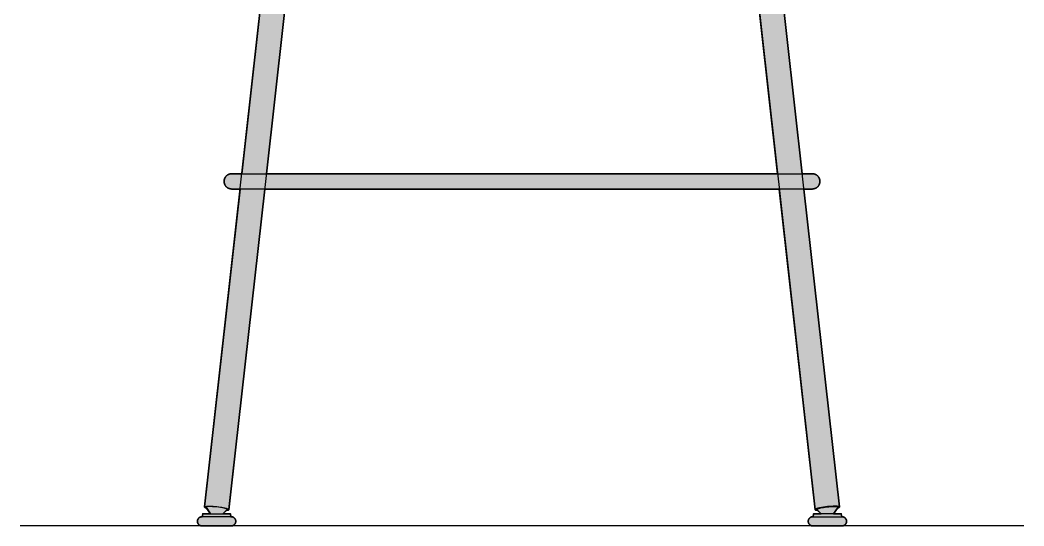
# Model space of a CAD drawing. Header units: millimetres. Extents: x 0 to 1459, y -741 to 660.
# Drawn here: x 0 to 655, y 0 to 330 of the extents above; entities that cross this region are included whole.
import ezdxf

# ---------------------------------------------------------------- set-up
doc = ezdxf.new("R2010")
doc.units = ezdxf.units.MM
doc.layers.add('Blocks', color=7, linetype='Continuous')
doc.layers.add('Blocks$Fill', color=7, linetype='Continuous', true_color=0xffffff)
for name, color, linetype, lineweight, true_color in [('Blocks$Inner', 7, 'Continuous', 25, 0x007f00), ('Blocks$Outline', 7, 'Continuous', 35, 0xff3f3f), ('Groud', 7, 'Continuous', 25, 0x243775)]:
    doc.layers.add(name, color=color, linetype=linetype, lineweight=lineweight, true_color=true_color)

# ---------------------------------------------------------------- blocks, each defined once
blk = doc.blocks.new('Fiber Bar Stool 4-Leg Front')
at = {"layer": 'Blocks$Fill'}
h = blk.add_hatch(color=256, dxfattribs=at)
h.paths.add_polyline_path([(108.72, 645.56), (108.68, 645.55), (108.61, 645.56), (108.46, 645.58), (108.28, 645.62), (108.08, 645.67), (107.86, 645.72), (107.63, 645.78), (107.38, 645.86), (107.12, 645.94), (106.86, 646.03), (106.6, 646.12), (106.33, 646.23), (106.07, 646.35), (105.94, 646.41), (105.81, 646.47), (105.68, 646.53), (105.56, 646.6), (105.44, 646.67), (105.32, 646.74), (105.21, 646.81), (105.1, 646.88), (105, 646.96), (104.9, 647.03), (104.8, 647.11), (104.76, 647.15), (104.71, 647.19), (104.67, 647.24), (104.62, 647.28), (104.58, 647.32), (104.54, 647.36), (104.5, 647.4), (104.46, 647.45), (104.43, 647.49), (104.39, 647.53), (104.36, 647.58), (104.32, 647.62), (104.29, 647.67), (104.26, 647.71), (104.23, 647.76), (104.2, 647.81), (104.17, 647.85), (104.14, 647.9), (104.12, 647.95), (104.09, 647.99), (104.07, 648.04), (104.05, 648.09), (104.03, 648.14), (104.01, 648.19), (103.99, 648.23), (103.97, 648.28), (103.95, 648.33), (103.94, 648.38), (103.92, 648.43), (103.91, 648.48), (103.9, 648.53), (103.88, 648.58), (103.87, 648.63), (103.87, 648.68), (103.86, 648.74), (103.85, 648.79), (103.85, 648.84), (103.84, 648.89), (103.84, 648.94), (103.83, 649), (103.83, 649.05), (103.83, 649.1), (103.83, 649.15), (103.84, 649.21), (103.84, 649.26), (103.84, 649.31), (103.85, 649.37), (103.86, 649.42), (103.86, 649.47), (103.87, 649.53), (103.88, 649.58), (103.89, 649.64), (103.91, 649.69), (103.92, 649.75), (103.93, 649.8), (103.95, 649.85), (103.97, 649.91), (103.98, 649.96), (104.02, 650.07), (104.07, 650.18), (104.11, 650.29), (104.17, 650.41), (104.22, 650.52), (104.28, 650.63), (104.35, 650.74), (104.42, 650.86), (104.49, 650.97), (104.56, 651.09), (104.65, 651.21), (104.73, 651.32), (104.91, 651.57), (105.11, 651.81), (105.32, 652.06), (105.54, 652.32), (106.03, 652.86), (107.78, 654.71), (108.47, 655.39), (108.83, 655.74), (109.21, 656.08), (109.6, 656.43), (110.01, 656.77), (110.44, 657.11), (110.89, 657.44), (111.12, 657.6), (111.36, 657.76), (111.6, 657.91), (111.85, 658.06), (112.1, 658.21), (112.36, 658.36), (112.62, 658.5), (112.89, 658.63), (113.16, 658.76), (113.44, 658.89), (113.73, 659.01), (114.02, 659.13), (114.32, 659.24), (114.62, 659.35), (114.93, 659.45), (115.25, 659.54), (115.57, 659.63), (115.9, 659.72), (116.24, 659.79), (116.59, 659.87), (117.29, 660), (118.03, 660.12), (118.79, 660.22), (119.59, 660.3), (120.41, 660.37), (121.26, 660.42), (123.06, 660.48), (124.99, 660.48), (127.05, 660.44), (131.9, 660.21), (230.04, 651.98), (274.12, 649.75), (327.89, 648.46), (381.67, 649.75), (425.75, 651.98), (523.88, 660.21), (528.74, 660.44), (530.8, 660.48), (532.73, 660.48), (534.53, 660.42), (535.38, 660.37), (536.2, 660.3), (536.99, 660.22), (537.76, 660.12), (538.49, 660), (539.2, 659.87), (539.54, 659.79), (539.88, 659.72), (540.21, 659.63), (540.54, 659.54), (540.85, 659.45), (541.16, 659.35), (541.47, 659.24), (541.77, 659.13), (542.06, 659.01), (542.35, 658.89), (542.63, 658.76), (542.9, 658.63), (543.17, 658.5), (543.43, 658.36), (543.69, 658.21), (543.94, 658.06), (544.19, 657.91), (544.43, 657.76), (544.66, 657.6), (544.9, 657.44), (545.34, 657.11), (545.77, 656.77), (546.18, 656.43), (546.58, 656.08), (546.96, 655.74), (547.32, 655.39), (548, 654.71), (549.76, 652.86), (550.25, 652.32), (550.47, 652.06), (550.68, 651.81), (550.88, 651.57), (551.06, 651.32), (551.14, 651.21), (551.22, 651.09), (551.3, 650.97), (551.37, 650.86), (551.44, 650.74), (551.5, 650.63), (551.56, 650.52), (551.62, 650.41), (551.67, 650.29), (551.72, 650.18), (551.76, 650.07), (551.8, 649.96), (551.82, 649.91), (551.84, 649.85), (551.85, 649.8), (551.87, 649.75), (551.88, 649.69), (551.89, 649.64), (551.9, 649.58), (551.91, 649.53), (551.92, 649.47), (551.93, 649.42), (551.94, 649.37), (551.94, 649.31), (551.95, 649.26), (551.95, 649.21), (551.95, 649.15), (551.95, 649.1), (551.95, 649.05), (551.95, 649), (551.95, 648.94), (551.95, 648.89), (551.94, 648.84), (551.94, 648.79), (551.93, 648.74), (551.92, 648.68), (551.91, 648.63), (551.9, 648.58), (551.89, 648.53), (551.88, 648.48), (551.86, 648.43), (551.85, 648.38), (551.83, 648.33), (551.82, 648.28), (551.8, 648.23), (551.78, 648.19), (551.76, 648.14), (551.74, 648.09), (551.72, 648.04), (551.69, 647.99), (551.67, 647.95), (551.64, 647.9), (551.61, 647.85), (551.59, 647.81), (551.56, 647.76), (551.53, 647.71), (551.5, 647.67), (551.46, 647.62), (551.43, 647.58), (551.39, 647.53), (551.36, 647.49), (551.32, 647.45), (551.28, 647.4), (551.24, 647.36), (551.2, 647.32), (551.16, 647.28), (551.12, 647.24), (551.08, 647.19), (551.03, 647.15), (550.98, 647.11), (550.89, 647.03), (550.79, 646.96), (550.68, 646.88), (550.58, 646.81), (550.46, 646.74), (550.35, 646.67), (550.23, 646.6), (550.1, 646.53), (549.98, 646.47), (549.85, 646.41), (549.72, 646.35), (549.46, 646.23), (549.19, 646.12), (548.92, 646.03), (548.66, 645.94), (548.41, 645.86), (548.16, 645.78), (547.93, 645.72), (547.71, 645.67), (547.51, 645.62), (547.33, 645.58), (547.18, 645.56), (547.11, 645.55), (547.07, 645.56), (522.05, 640.97), (494.25, 636.95), (465.25, 633.57), (510.34, 229.94), (517.03, 229.94), (517.2, 229.93), (517.38, 229.92), (517.55, 229.9), (517.72, 229.87), (517.89, 229.84), (518.05, 229.8), (518.22, 229.75), (518.39, 229.7), (518.55, 229.65), (518.71, 229.59), (518.87, 229.52), (519.03, 229.45), (519.18, 229.37), (519.33, 229.29), (519.48, 229.2), (519.63, 229.11), (519.77, 229.01), (519.91, 228.91), (520.04, 228.8), (520.17, 228.69), (520.3, 228.57), (520.42, 228.45), (520.54, 228.32), (520.66, 228.19), (520.77, 228.06), (520.87, 227.92), (520.97, 227.78), (521.07, 227.64), (521.16, 227.49), (521.24, 227.34), (521.33, 227.19), (521.4, 227.04), (521.47, 226.88), (521.53, 226.72), (521.59, 226.55), (521.64, 226.39), (521.69, 226.22), (521.73, 226.06), (521.77, 225.89), (521.8, 225.72), (521.82, 225.55), (521.84, 225.37), (521.85, 225.2), (521.86, 225.03), (521.86, 224.86), (521.85, 224.68), (521.84, 224.51), (521.82, 224.34), (521.8, 224.17), (521.77, 224), (521.73, 223.83), (521.69, 223.66), (521.64, 223.5), (521.59, 223.33), (521.53, 223.17), (521.47, 223.01), (521.4, 222.85), (521.33, 222.7), (521.24, 222.54), (521.16, 222.39), (521.07, 222.25), (520.97, 222.1), (520.87, 221.96), (520.77, 221.83), (520.66, 221.69), (520.54, 221.56), (520.42, 221.44), (520.3, 221.32), (520.17, 221.2), (520.04, 221.09), (519.91, 220.98), (519.77, 220.88), (519.63, 220.78), (519.48, 220.69), (519.33, 220.6), (519.18, 220.52), (519.03, 220.44), (518.87, 220.37), (518.71, 220.3), (518.55, 220.24), (518.39, 220.18), (518.22, 220.13), (518.05, 220.09), (517.89, 220.05), (517.72, 220.02), (517.55, 219.99), (517.38, 219.97), (517.2, 219.96), (517.03, 219.95), (516.86, 219.94), (511.46, 219.94), (534.64, 12.44), (534.64, 12.43), (534.65, 12.43), (534.65, 12.42), (534.65, 12.42), (534.65, 12.42), (534.65, 12.41), (534.65, 12.41), (534.65, 12.4), (534.66, 12.4), (534.66, 12.39), (534.66, 12.39), (534.66, 12.39), (534.66, 12.38), (534.66, 12.38), (534.66, 12.37), (534.66, 12.37), (534.66, 12.36), (534.66, 12.36), (534.66, 12.35), (534.66, 12.35), (534.66, 12.34), (534.66, 12.34), (534.66, 12.33), (534.66, 12.33), (534.66, 12.32), (534.65, 12.32), (534.65, 12.31), (534.65, 12.31), (534.65, 12.3), (534.65, 12.3), (534.65, 12.29), (534.64, 12.29), (534.64, 12.28), (534.64, 12.28), (534.63, 12.27), (534.63, 12.27), (534.63, 12.26), (534.62, 12.26), (534.62, 12.25), (534.62, 12.25), (534.61, 12.24), (534.61, 12.24), (534.6, 12.23), (534.6, 12.22), (534.59, 12.22), (534.59, 12.21), (534.58, 12.2), (534.57, 12.19), (534.55, 12.18), (534.54, 12.17), (534.53, 12.16), (534.51, 12.14), (534.49, 12.13), (534.48, 12.12), (534.46, 12.11), (534.44, 12.09), (534.39, 12.07), (534.35, 12.04), (534.3, 12.01), (534.24, 11.98), (534.18, 11.95), (534.11, 11.92), (534.04, 11.89), (533.88, 11.83), (533.7, 11.76), (533.49, 11.69), (533.26, 11.61), (530.81, 8), (535.75, 8), (536.11, 6), (536.31, 6), (536.42, 6), (536.52, 5.99), (536.63, 5.98), (536.73, 5.97), (536.83, 5.95), (536.94, 5.93), (537.04, 5.9), (537.14, 5.87), (537.24, 5.84), (537.34, 5.8), (537.43, 5.76), (537.53, 5.72), (537.62, 5.67), (537.71, 5.63), (537.8, 5.57), (537.89, 5.52), (537.98, 5.46), (538.06, 5.4), (538.15, 5.33), (538.23, 5.27), (538.3, 5.19), (538.38, 5.12), (538.45, 5.05), (538.52, 4.97), (538.59, 4.89), (538.65, 4.81), (538.72, 4.72), (538.77, 4.63), (538.83, 4.55), (538.88, 4.46), (538.93, 4.36), (538.98, 4.27), (539.02, 4.17), (539.06, 4.08), (539.09, 3.98), (539.13, 3.88), (539.15, 3.78), (539.18, 3.68), (539.2, 3.57), (539.22, 3.47), (539.23, 3.37), (539.24, 3.26), (539.25, 3.16), (539.26, 3.05), (539.26, 2.95), (539.25, 2.84), (539.24, 2.74), (539.23, 2.64), (539.22, 2.53), (539.2, 2.43), (539.18, 2.33), (539.15, 2.23), (539.13, 2.13), (539.09, 2.03), (539.06, 1.93), (539.02, 1.83), (538.98, 1.73), (538.93, 1.64), (538.88, 1.55), (538.83, 1.46), (538.77, 1.37), (538.72, 1.28), (538.65, 1.2), (538.59, 1.11), (538.52, 1.03), (538.45, 0.96), (538.38, 0.88), (538.3, 0.81), (538.23, 0.74), (538.15, 0.67), (538.06, 0.61), (537.98, 0.54), (537.89, 0.49), (537.8, 0.43), (537.71, 0.38), (537.62, 0.33), (537.53, 0.28), (537.43, 0.24), (537.34, 0.2), (537.24, 0.16), (537.14, 0.13), (537.04, 0.1), (536.94, 0.08), (536.83, 0.05), (536.73, 0.04), (536.63, 0.02), (536.52, 0.01), (536.42, 0), (536.31, 0), (536.25, 0), (517.25, 0), (517.19, 0), (517.09, 0), (516.98, 0.01), (516.88, 0.02), (516.77, 0.04), (516.67, 0.05), (516.57, 0.08), (516.47, 0.1), (516.37, 0.13), (516.27, 0.16), (516.17, 0.2), (516.07, 0.24), (515.98, 0.28), (515.88, 0.33), (515.79, 0.38), (515.7, 0.43), (515.61, 0.49), (515.52, 0.54), (515.44, 0.61), (515.36, 0.67), (515.28, 0.74), (515.2, 0.81), (515.13, 0.88), (515.05, 0.96), (514.98, 1.03), (514.92, 1.11), (514.85, 1.2), (514.79, 1.28), (514.73, 1.37), (514.68, 1.46), (514.62, 1.55), (514.58, 1.64), (514.53, 1.73), (514.49, 1.83), (514.45, 1.93), (514.41, 2.03), (514.38, 2.13), (514.35, 2.23), (514.33, 2.33), (514.3, 2.43), (514.29, 2.53), (514.27, 2.64), (514.26, 2.74), (514.25, 2.84), (514.25, 2.95), (514.25, 3.05), (514.25, 3.16), (514.26, 3.26), (514.27, 3.37), (514.29, 3.47), (514.3, 3.57), (514.33, 3.68), (514.35, 3.78), (514.38, 3.88), (514.41, 3.98), (514.45, 4.08), (514.49, 4.17), (514.53, 4.27), (514.58, 4.36), (514.62, 4.46), (514.68, 4.55), (514.73, 4.63), (514.79, 4.72), (514.85, 4.81), (514.92, 4.89), (514.98, 4.97), (515.05, 5.05), (515.13, 5.12), (515.2, 5.19), (515.28, 5.27), (515.36, 5.33), (515.44, 5.4), (515.52, 5.46), (515.61, 5.52), (515.7, 5.57), (515.79, 5.63), (515.88, 5.67), (515.98, 5.72), (516.07, 5.76), (516.17, 5.8), (516.27, 5.84), (516.37, 5.87), (516.47, 5.9), (516.57, 5.93), (516.67, 5.95), (516.77, 5.97), (516.88, 5.98), (516.98, 5.99), (517.09, 6), (517.19, 6), (517.3, 6), (517.4, 6), (517.75, 8), (522.6, 8), (520.3, 10.16), (519.85, 10.2), (519.71, 10.22), (519.58, 10.24), (519.46, 10.27), (519.34, 10.29), (519.28, 10.3), (519.23, 10.32), (519.18, 10.33), (519.13, 10.35), (519.09, 10.36), (519.04, 10.38), (519, 10.39), (518.98, 10.4), (518.96, 10.41), (518.95, 10.42), (518.93, 10.43), (518.91, 10.44), (518.9, 10.45), (518.88, 10.45), (518.87, 10.46), (518.85, 10.47), (518.85, 10.48), (518.84, 10.48), (518.84, 10.49), (518.83, 10.49), (518.82, 10.5), (518.82, 10.5), (518.81, 10.51), (518.81, 10.51), (518.8, 10.52), (518.8, 10.52), (518.79, 10.53), (518.79, 10.53), (518.79, 10.54), (518.78, 10.54), (518.78, 10.55), (518.78, 10.55), (518.77, 10.56), (518.77, 10.56), (518.77, 10.56), (518.77, 10.56), (518.77, 10.57), (518.77, 10.57), (518.77, 10.57), (518.76, 10.58), (518.76, 10.58), (518.76, 10.58), (518.76, 10.58), (518.76, 10.59), (518.76, 10.59), (518.76, 10.59), (518.76, 10.59), (518.76, 10.6), (518.76, 10.6), (518.76, 10.6), (518.76, 10.6), (518.76, 10.61), (495.38, 219.94), (159.6, 219.94), (136.22, 10.64), (136.22, 10.64), (136.22, 10.64), (136.22, 10.63), (136.22, 10.63), (136.22, 10.63), (136.22, 10.62), (136.22, 10.62), (136.22, 10.62), (136.22, 10.62), (136.22, 10.61), (136.22, 10.61), (136.22, 10.61), (136.22, 10.6), (136.22, 10.6), (136.22, 10.6), (136.22, 10.6), (136.22, 10.59), (136.22, 10.59), (136.22, 10.59), (136.22, 10.59), (136.22, 10.58), (136.22, 10.58), (136.22, 10.58), (136.21, 10.58), (136.21, 10.57), (136.21, 10.57), (136.21, 10.57), (136.21, 10.56), (136.21, 10.56), (136.21, 10.56), (136.21, 10.56), (136.2, 10.55), (136.2, 10.55), (136.2, 10.54), (136.19, 10.54), (136.19, 10.53), (136.18, 10.53), (136.18, 10.52), (136.18, 10.52), (136.17, 10.51), (136.17, 10.51), (136.16, 10.5), (136.16, 10.5), (136.15, 10.49), (136.14, 10.49), (136.14, 10.48), (136.13, 10.48), (136.13, 10.47), (136.11, 10.46), (136.1, 10.45), (136.08, 10.45), (136.07, 10.44), (136.05, 10.43), (136.03, 10.42), (136.02, 10.41), (136, 10.4), (135.98, 10.39), (135.94, 10.38), (135.89, 10.36), (135.85, 10.35), (135.8, 10.33), (135.75, 10.32), (135.7, 10.3), (135.64, 10.29), (135.52, 10.27), (135.4, 10.24), (135.27, 10.22), (135.13, 10.2), (134.98, 10.19), (134.68, 10.16), (132.38, 8), (137.23, 8), (137.58, 6), (137.79, 6), (137.89, 6), (138, 5.99), (138.1, 5.98), (138.21, 5.97), (138.31, 5.95), (138.41, 5.93), (138.51, 5.9), (138.61, 5.87), (138.71, 5.84), (138.81, 5.8), (138.91, 5.76), (139, 5.72), (139.1, 5.67), (139.19, 5.63), (139.28, 5.57), (139.37, 5.52), (139.45, 5.46), (139.54, 5.4), (139.62, 5.33), (139.7, 5.27), (139.78, 5.19), (139.85, 5.12), (139.93, 5.05), (140, 4.97), (140.06, 4.89), (140.13, 4.81), (140.19, 4.72), (140.25, 4.63), (140.3, 4.55), (140.36, 4.46), (140.4, 4.36), (140.45, 4.27), (140.49, 4.17), (140.53, 4.08), (140.57, 3.98), (140.6, 3.88), (140.63, 3.78), (140.65, 3.68), (140.68, 3.57), (140.69, 3.47), (140.71, 3.37), (140.72, 3.26), (140.73, 3.16), (140.73, 3.05), (140.73, 2.95), (140.73, 2.84), (140.72, 2.74), (140.71, 2.64), (140.69, 2.53), (140.68, 2.43), (140.65, 2.33), (140.63, 2.23), (140.6, 2.13), (140.57, 2.03), (140.53, 1.93), (140.49, 1.83), (140.45, 1.73), (140.4, 1.64), (140.36, 1.55), (140.3, 1.46), (140.25, 1.37), (140.19, 1.28), (140.13, 1.2), (140.06, 1.11), (140, 1.03), (139.93, 0.96), (139.85, 0.88), (139.78, 0.81), (139.7, 0.74), (139.62, 0.67), (139.54, 0.61), (139.45, 0.54), (139.37, 0.49), (139.28, 0.43), (139.19, 0.38), (139.1, 0.33), (139, 0.28), (138.91, 0.24), (138.81, 0.2), (138.71, 0.16), (138.61, 0.13), (138.51, 0.1), (138.41, 0.08), (138.31, 0.05), (138.21, 0.04), (138.1, 0.02), (138, 0.01), (137.89, 0), (137.79, 0), (137.73, 0), (118.73, 0), (118.66, 0), (118.56, 0), (118.46, 0.01), (118.35, 0.02), (118.25, 0.04), (118.15, 0.05), (118.04, 0.08), (117.94, 0.1), (117.84, 0.13), (117.74, 0.16), (117.64, 0.2), (117.55, 0.24), (117.45, 0.28), (117.36, 0.33), (117.26, 0.38), (117.17, 0.43), (117.09, 0.49), (117, 0.54), (116.91, 0.61), (116.83, 0.67), (116.75, 0.74), (116.67, 0.81), (116.6, 0.88), (116.53, 0.96), (116.46, 1.03), (116.39, 1.11), (116.33, 1.2), (116.26, 1.28), (116.21, 1.37), (116.15, 1.46), (116.1, 1.55), (116.05, 1.64), (116, 1.73), (115.96, 1.83), (115.92, 1.93), (115.89, 2.03), (115.85, 2.13), (115.83, 2.23), (115.8, 2.33), (115.78, 2.43), (115.76, 2.53), (115.75, 2.64), (115.73, 2.74), (115.73, 2.84), (115.72, 2.95), (115.72, 3.05), (115.73, 3.16), (115.73, 3.26), (115.75, 3.37), (115.76, 3.47), (115.78, 3.57), (115.8, 3.68), (115.83, 3.78), (115.85, 3.88), (115.89, 3.98), (115.92, 4.08), (115.96, 4.17), (116, 4.27), (116.05, 4.36), (116.1, 4.46), (116.15, 4.55), (116.21, 4.63), (116.26, 4.72), (116.33, 4.81), (116.39, 4.89), (116.46, 4.97), (116.53, 5.05), (116.6, 5.12), (116.67, 5.19), (116.75, 5.27), (116.83, 5.33), (116.91, 5.4), (117, 5.46), (117.09, 5.52), (117.17, 5.57), (117.26, 5.63), (117.36, 5.67), (117.45, 5.72), (117.55, 5.76), (117.64, 5.8), (117.74, 5.84), (117.84, 5.87), (117.94, 5.9), (118.04, 5.93), (118.15, 5.95), (118.25, 5.97), (118.35, 5.98), (118.46, 5.99), (118.56, 6), (118.66, 6), (118.77, 6), (118.87, 6), (119.23, 8), (124.17, 8), (121.72, 11.61), (121.28, 11.76), (121.1, 11.83), (120.94, 11.89), (120.87, 11.92), (120.8, 11.95), (120.74, 11.98), (120.68, 12.01), (120.63, 12.04), (120.58, 12.07), (120.54, 12.09), (120.52, 12.11), (120.5, 12.12), (120.49, 12.13), (120.47, 12.14), (120.45, 12.16), (120.44, 12.17), (120.43, 12.18), (120.41, 12.19), (120.4, 12.2), (120.39, 12.21), (120.38, 12.22), (120.38, 12.22), (120.38, 12.23), (120.37, 12.24), (120.37, 12.24), (120.36, 12.25), (120.36, 12.25), (120.35, 12.26), (120.35, 12.26), (120.35, 12.27), (120.34, 12.27), (120.34, 12.28), (120.34, 12.28), (120.34, 12.29), (120.33, 12.29), (120.33, 12.3), (120.33, 12.3), (120.33, 12.31), (120.33, 12.31), (120.32, 12.32), (120.32, 12.32), (120.32, 12.33), (120.32, 12.33), (120.32, 12.34), (120.32, 12.34), (120.32, 12.35), (120.32, 12.35), (120.32, 12.36), (120.32, 12.36), (120.32, 12.37), (120.32, 12.37), (120.32, 12.38), (120.32, 12.38), (120.32, 12.39), (120.32, 12.39), (120.32, 12.39), (120.32, 12.4), (120.32, 12.4), (120.33, 12.41), (120.33, 12.41), (120.33, 12.42), (120.33, 12.42), (120.33, 12.42), (120.33, 12.43), (120.34, 12.43), (120.34, 12.44), (120.34, 12.44), (143.52, 219.94), (137.95, 219.95), (137.6, 219.97), (137.43, 219.99), (137.26, 220.02), (137.09, 220.05), (136.92, 220.09), (136.76, 220.13), (136.59, 220.18), (136.43, 220.24), (136.27, 220.3), (136.11, 220.37), (135.95, 220.44), (135.8, 220.52), (135.65, 220.6), (135.5, 220.69), (135.35, 220.78), (135.21, 220.88), (135.07, 220.98), (134.94, 221.09), (134.81, 221.2), (134.68, 221.32), (134.56, 221.44), (134.44, 221.56), (134.32, 221.69), (134.21, 221.83), (134.11, 221.96), (134.01, 222.1), (133.91, 222.25), (133.82, 222.39), (133.73, 222.54), (133.65, 222.7), (133.58, 222.85), (133.51, 223.01), (133.45, 223.17), (133.39, 223.33), (133.33, 223.5), (133.29, 223.66), (133.25, 223.83), (133.21, 224), (133.18, 224.17), (133.16, 224.34), (133.14, 224.51), (133.13, 224.68), (133.12, 224.86), (133.12, 225.03), (133.13, 225.2), (133.14, 225.37), (133.16, 225.55), (133.18, 225.72), (133.21, 225.89), (133.25, 226.06), (133.29, 226.22), (133.33, 226.39), (133.39, 226.55), (133.45, 226.72), (133.51, 226.88), (133.58, 227.04), (133.65, 227.19), (133.73, 227.34), (133.82, 227.49), (133.91, 227.64), (134.01, 227.78), (134.11, 227.92), (134.21, 228.06), (134.32, 228.19), (134.44, 228.32), (134.56, 228.45), (134.68, 228.57), (134.81, 228.69), (134.94, 228.8), (135.07, 228.91), (135.21, 229.01), (135.35, 229.11), (135.5, 229.2), (135.65, 229.29), (135.8, 229.37), (135.95, 229.45), (136.11, 229.52), (136.27, 229.59), (136.43, 229.65), (136.59, 229.7), (136.76, 229.75), (136.92, 229.8), (137.09, 229.84), (137.26, 229.87), (137.43, 229.9), (137.6, 229.92), (137.78, 229.93), (137.95, 229.94), (138.12, 229.94), (144.64, 229.94), (189.74, 633.66), (133.74, 640.97), (120.82, 643.19)], flags=0)
h.paths.add_polyline_path([(494.26, 229.94), (450.48, 621.98), (383.88, 615.21), (368.83, 614.3), (354.41, 613.7), (340.63, 613.42), (314.35, 613.42), (300.57, 613.7), (286.15, 614.3), (271.1, 615.21), (239.09, 617.97), (204.5, 621.98), (160.71, 229.94)], flags=0)
at = {"layer": 'Blocks$Inner'}
for p, q in [((120.33, 12.4), (189.74, 633.71)), ((534.64, 12.4), (465.24, 633.71)), ((121.33, 12.32), (121.33, 12.2)), ((121.34, 12.18), (124.17, 8)), ((522.6, 8), (519.81, 10.62)), ((533.63, 12.17), (530.81, 8))]:
    blk.add_line(p, q, dxfattribs=at)
for points in [[(205.63, 632.14), (136.22, 10.61), (136.22, 10.62), (136.22, 10.64)], [(449.36, 632.07), (518.76, 10.61), (518.76, 10.62), (518.76, 10.64)], [(118.87, 6), (119.23, 8), (137.23, 8), (137.58, 6)], [(121.72, 11.61), (121.49, 11.69), (121.28, 11.76), (121.1, 11.83), (120.94, 11.89), (120.87, 11.92), (120.8, 11.95), (120.74, 11.98), (120.68, 12.01), (120.63, 12.04), (120.58, 12.07), (120.54, 12.09), (120.52, 12.11), (120.5, 12.12), (120.49, 12.13), (120.47, 12.14)], [(120.54, 12.6), (120.57, 12.61), (120.6, 12.63), (120.63, 12.64), (120.66, 12.65), (120.7, 12.66), (120.73, 12.67), (120.77, 12.68), (120.85, 12.7), (120.94, 12.72), (121.03, 12.73), (121.13, 12.75), (121.24, 12.76), (121.48, 12.79), (121.75, 12.82), (122.04, 12.84), (122.37, 12.85), (122.73, 12.87), (123.55, 12.87), (124.51, 12.85), (125.62, 12.79), (126.84, 12.7), (128.14, 12.58), (129.5, 12.41), (130.86, 12.21), (132.18, 11.98), (133.38, 11.74), (133.92, 11.61), (134.42, 11.49), (134.85, 11.36), (135.04, 11.3), (135.22, 11.24), (135.39, 11.18), (135.54, 11.12), (135.67, 11.06), (135.74, 11.04), (135.8, 11.01), (135.85, 10.98), (135.9, 10.95), (135.95, 10.93), (135.99, 10.9), (136.01, 10.89), (136.03, 10.87), (136.05, 10.86), (136.07, 10.85), (136.09, 10.83), (136.1, 10.82)], [(121.46, 12.43), (121.42, 12.42), (121.4, 12.4), (121.39, 12.39), (121.37, 12.37), (121.35, 12.36), (121.34, 12.34)], [(135.16, 10.87), (135.14, 10.89), (135.12, 10.91), (135.1, 10.93), (135.07, 10.95), (135.04, 10.97), (135.01, 10.99), (134.98, 11.01), (134.94, 11.03), (134.9, 11.05), (134.86, 11.07), (134.82, 11.09), (134.73, 11.14), (134.63, 11.18), (134.53, 11.22), (134.41, 11.26), (134.17, 11.35), (133.89, 11.43), (133.59, 11.51), (133.26, 11.6), (132.52, 11.77), (131.65, 11.94), (130.67, 12.11), (129.6, 12.27), (128.45, 12.42), (127.26, 12.54), (126.05, 12.63), (124.87, 12.68), (123.79, 12.69), (123.3, 12.68), (122.86, 12.67), (122.47, 12.64), (122.29, 12.62), (122.13, 12.6), (121.98, 12.58), (121.91, 12.57), (121.84, 12.56), (121.78, 12.55), (121.73, 12.53), (121.67, 12.52), (121.62, 12.5), (121.6, 12.49), (121.57, 12.49), (121.55, 12.48), (121.53, 12.47), (121.51, 12.46), (121.49, 12.45), (121.47, 12.44)], [(132.38, 8), (135.18, 10.63), (135.19, 10.65), (135.21, 10.67), (135.21, 10.68)], [(136.02, 10.41), (136, 10.4), (135.98, 10.39), (135.94, 10.38), (135.89, 10.36), (135.85, 10.35), (135.8, 10.33), (135.75, 10.32), (135.7, 10.3), (135.64, 10.29), (135.52, 10.27), (135.4, 10.24), (135.27, 10.22), (135.13, 10.2), (134.98, 10.19), (134.68, 10.16)], [(135.22, 10.76), (135.22, 10.78), (135.21, 10.8), (135.2, 10.82), (135.19, 10.84)], [(536.11, 6), (535.75, 8), (517.75, 8), (517.4, 6)], [(534.44, 12.6), (534.41, 12.61), (534.38, 12.63), (534.35, 12.64), (534.32, 12.65), (534.28, 12.66), (534.25, 12.67), (534.21, 12.68), (534.13, 12.7), (534.04, 12.72), (533.95, 12.73), (533.85, 12.75), (533.74, 12.76), (533.5, 12.79), (533.23, 12.82), (532.94, 12.84), (532.61, 12.85), (532.25, 12.87), (531.43, 12.87), (530.47, 12.85), (529.36, 12.79), (528.14, 12.7), (526.83, 12.58), (525.48, 12.41), (524.12, 12.21), (522.8, 11.98), (521.6, 11.74), (521.06, 11.61), (520.56, 11.49), (520.13, 11.36), (519.94, 11.3), (519.76, 11.24), (519.59, 11.18), (519.44, 11.12), (519.3, 11.06), (519.24, 11.04), (519.18, 11.01), (519.13, 10.98), (519.08, 10.95), (519.03, 10.93), (518.99, 10.9), (518.97, 10.89), (518.95, 10.87), (518.93, 10.86), (518.91, 10.85), (518.89, 10.83), (518.88, 10.82)], [(518.96, 10.41), (518.98, 10.4), (519, 10.39), (519.04, 10.38), (519.09, 10.36), (519.13, 10.35), (519.18, 10.33), (519.23, 10.32), (519.28, 10.3), (519.34, 10.29), (519.46, 10.27), (519.58, 10.24), (519.71, 10.22), (519.85, 10.2), (519.99, 10.19), (520.3, 10.16)], [(519.94, 10.97), (519.97, 10.99), (520, 11.01), (520.04, 11.03), (520.08, 11.05), (520.12, 11.07), (520.16, 11.09), (520.25, 11.14), (520.35, 11.18), (520.45, 11.22), (520.57, 11.26), (520.81, 11.35), (521.09, 11.43), (521.39, 11.51), (521.72, 11.6), (522.46, 11.77), (523.33, 11.94), (524.31, 12.11), (525.38, 12.27), (526.53, 12.42), (527.72, 12.54), (528.93, 12.63), (530.11, 12.68), (531.19, 12.69), (531.68, 12.68), (532.12, 12.67), (532.51, 12.64), (532.69, 12.62), (532.85, 12.6), (533, 12.58), (533.07, 12.57), (533.13, 12.56), (533.2, 12.55), (533.25, 12.53), (533.31, 12.52), (533.36, 12.5), (533.38, 12.49), (533.41, 12.49), (533.43, 12.48), (533.45, 12.47), (533.47, 12.46), (533.49, 12.45), (533.51, 12.44)], [(533.26, 11.61), (533.49, 11.69), (533.7, 11.76), (533.88, 11.83), (534.04, 11.89), (534.11, 11.92), (534.18, 11.95), (534.24, 11.98), (534.3, 12.01), (534.35, 12.04), (534.39, 12.07), (534.44, 12.09), (534.46, 12.11), (534.48, 12.12), (534.49, 12.13), (534.51, 12.14)], [(137.68, 0), (137.79, 0), (137.89, 0), (138, 0.01), (138.1, 0.02), (138.21, 0.04), (138.31, 0.05), (138.41, 0.08), (138.51, 0.1), (138.61, 0.13), (138.71, 0.16), (138.81, 0.2), (138.91, 0.24), (139, 0.28), (139.1, 0.33), (139.19, 0.38), (139.28, 0.43), (139.37, 0.49), (139.45, 0.54), (139.54, 0.61), (139.62, 0.67), (139.7, 0.74), (139.78, 0.81), (139.85, 0.88), (139.93, 0.96), (140, 1.03), (140.06, 1.11), (140.13, 1.2), (140.19, 1.28), (140.25, 1.37), (140.3, 1.46), (140.36, 1.55), (140.4, 1.64), (140.45, 1.73), (140.49, 1.83), (140.53, 1.93), (140.57, 2.03), (140.6, 2.13), (140.63, 2.23), (140.65, 2.33), (140.68, 2.43), (140.69, 2.53), (140.71, 2.64), (140.72, 2.74), (140.73, 2.84), (140.73, 2.95), (140.73, 3.05), (140.73, 3.16), (140.72, 3.26), (140.71, 3.37), (140.69, 3.47), (140.68, 3.57), (140.65, 3.68), (140.63, 3.78), (140.6, 3.88), (140.57, 3.98), (140.53, 4.08), (140.49, 4.17), (140.45, 4.27), (140.4, 4.36), (140.36, 4.46), (140.3, 4.55), (140.25, 4.63), (140.19, 4.72), (140.13, 4.81), (140.06, 4.89), (140, 4.97), (139.93, 5.05), (139.85, 5.12), (139.78, 5.19), (139.7, 5.27), (139.62, 5.33), (139.54, 5.4), (139.45, 5.46), (139.37, 5.52), (139.28, 5.57), (139.19, 5.63), (139.1, 5.67), (139, 5.72), (138.91, 5.76), (138.81, 5.8), (138.71, 5.84), (138.61, 5.87), (138.51, 5.9), (138.41, 5.93), (138.31, 5.95), (138.21, 5.97), (138.1, 5.98), (138, 5.99), (137.89, 6), (137.79, 6), (137.68, 6), (137.58, 6), (118.87, 6), (118.77, 6), (118.66, 6), (118.56, 6), (118.46, 5.99), (118.35, 5.98), (118.25, 5.97), (118.15, 5.95), (118.04, 5.93), (117.94, 5.9), (117.84, 5.87), (117.74, 5.84), (117.64, 5.8), (117.55, 5.76), (117.45, 5.72), (117.36, 5.67), (117.26, 5.63), (117.17, 5.57), (117.09, 5.52), (117, 5.46), (116.91, 5.4), (116.83, 5.33), (116.75, 5.27), (116.67, 5.19), (116.6, 5.12), (116.53, 5.05), (116.46, 4.97), (116.39, 4.89), (116.33, 4.81), (116.26, 4.72), (116.21, 4.63), (116.15, 4.55), (116.1, 4.46), (116.05, 4.36), (116, 4.27), (115.96, 4.17), (115.92, 4.08), (115.89, 3.98), (115.85, 3.88), (115.83, 3.78), (115.8, 3.68), (115.78, 3.57), (115.76, 3.47), (115.75, 3.37), (115.73, 3.26), (115.73, 3.16), (115.72, 3.05), (115.72, 2.95), (115.73, 2.84), (115.73, 2.74), (115.75, 2.64), (115.76, 2.53), (115.78, 2.43), (115.8, 2.33), (115.83, 2.23), (115.85, 2.13), (115.89, 2.03), (115.92, 1.93), (115.96, 1.83), (116, 1.73), (116.05, 1.64), (116.1, 1.55), (116.15, 1.46), (116.21, 1.37), (116.26, 1.28), (116.33, 1.2), (116.39, 1.11), (116.46, 1.03), (116.53, 0.96), (116.6, 0.88), (116.67, 0.81), (116.75, 0.74), (116.83, 0.67), (116.91, 0.61), (117, 0.54), (117.09, 0.49), (117.17, 0.43), (117.26, 0.38), (117.36, 0.33), (117.45, 0.28), (117.55, 0.24), (117.64, 0.2), (117.74, 0.16), (117.84, 0.13), (117.94, 0.1), (118.04, 0.08), (118.15, 0.05), (118.25, 0.04), (118.35, 0.02), (118.46, 0.01), (118.56, 0), (118.66, 0), (118.77, 0)], [(118.87, 0), (118.77, 0), (118.73, 0), (137.73, 0), (137.68, 0), (137.58, 0)], [(517.4, 0), (517.3, 0), (517.19, 0), (517.09, 0), (516.98, 0.01), (516.88, 0.02), (516.77, 0.04), (516.67, 0.05), (516.57, 0.08), (516.47, 0.1), (516.37, 0.13), (516.27, 0.16), (516.17, 0.2), (516.07, 0.24), (515.98, 0.28), (515.88, 0.33), (515.79, 0.38), (515.7, 0.43), (515.61, 0.49), (515.52, 0.54), (515.44, 0.61), (515.36, 0.67), (515.28, 0.74), (515.2, 0.81), (515.13, 0.88), (515.05, 0.96), (514.98, 1.03), (514.92, 1.11), (514.85, 1.2), (514.79, 1.28), (514.73, 1.37), (514.68, 1.46), (514.62, 1.55), (514.58, 1.64), (514.53, 1.73), (514.49, 1.83), (514.45, 1.93), (514.41, 2.03), (514.38, 2.13), (514.35, 2.23), (514.33, 2.33), (514.3, 2.43), (514.29, 2.53), (514.27, 2.64), (514.26, 2.74), (514.25, 2.84), (514.25, 2.95), (514.25, 3.05), (514.25, 3.16), (514.26, 3.26), (514.27, 3.37), (514.29, 3.47), (514.3, 3.57), (514.33, 3.68), (514.35, 3.78), (514.38, 3.88), (514.41, 3.98), (514.45, 4.08), (514.49, 4.17), (514.53, 4.27), (514.58, 4.36), (514.62, 4.46), (514.68, 4.55), (514.73, 4.63), (514.79, 4.72), (514.85, 4.81), (514.92, 4.89), (514.98, 4.97), (515.05, 5.05), (515.13, 5.12), (515.2, 5.19), (515.28, 5.27), (515.36, 5.33), (515.44, 5.4), (515.52, 5.46), (515.61, 5.52), (515.7, 5.57), (515.79, 5.63), (515.88, 5.67), (515.98, 5.72), (516.07, 5.76), (516.17, 5.8), (516.27, 5.84), (516.37, 5.87), (516.47, 5.9), (516.57, 5.93), (516.67, 5.95), (516.77, 5.97), (516.88, 5.98), (516.98, 5.99), (517.09, 6), (517.19, 6), (517.3, 6), (517.4, 6), (536.11, 6), (536.21, 6), (536.31, 6), (536.42, 6), (536.52, 5.99), (536.63, 5.98), (536.73, 5.97), (536.83, 5.95), (536.94, 5.93), (537.04, 5.9), (537.14, 5.87), (537.24, 5.84), (537.34, 5.8), (537.43, 5.76), (537.53, 5.72), (537.62, 5.67), (537.71, 5.63), (537.8, 5.57), (537.89, 5.52), (537.98, 5.46), (538.06, 5.4), (538.15, 5.33), (538.23, 5.27), (538.3, 5.19), (538.38, 5.12), (538.45, 5.05), (538.52, 4.97), (538.59, 4.89), (538.65, 4.81), (538.72, 4.72), (538.77, 4.63), (538.83, 4.55), (538.88, 4.46), (538.93, 4.36), (538.98, 4.27), (539.02, 4.17), (539.06, 4.08), (539.09, 3.98), (539.13, 3.88), (539.15, 3.78), (539.18, 3.68), (539.2, 3.57), (539.22, 3.47), (539.23, 3.37), (539.24, 3.26), (539.25, 3.16), (539.26, 3.05), (539.26, 2.95), (539.25, 2.84), (539.24, 2.74), (539.23, 2.64), (539.22, 2.53), (539.2, 2.43), (539.18, 2.33), (539.15, 2.23), (539.13, 2.13), (539.09, 2.03), (539.06, 1.93), (539.02, 1.83), (538.98, 1.73), (538.93, 1.64), (538.88, 1.55), (538.83, 1.46), (538.77, 1.37), (538.72, 1.28), (538.65, 1.2), (538.59, 1.11), (538.52, 1.03), (538.45, 0.96), (538.38, 0.88), (538.3, 0.81), (538.23, 0.74), (538.15, 0.67), (538.06, 0.61), (537.98, 0.54), (537.89, 0.49), (537.8, 0.43), (537.71, 0.38), (537.62, 0.33), (537.53, 0.28), (537.43, 0.24), (537.34, 0.2), (537.24, 0.16), (537.14, 0.13), (537.04, 0.1), (536.94, 0.08), (536.83, 0.05), (536.73, 0.04), (536.63, 0.02), (536.52, 0.01), (536.42, 0), (536.31, 0), (536.21, 0), (536.11, 0)], [(536.21, 0), (536.25, 0), (517.25, 0), (517.3, 0)]]:
    blk.add_lwpolyline(points, dxfattribs=at)
blk.add_lwpolyline([(137.95, 219.95), (137.78, 219.96), (137.6, 219.97), (137.43, 219.99), (137.26, 220.02), (137.09, 220.05), (136.92, 220.09), (136.76, 220.13), (136.59, 220.18), (136.43, 220.24), (136.27, 220.3), (136.11, 220.37), (135.95, 220.44), (135.8, 220.52), (135.65, 220.6), (135.5, 220.69), (135.35, 220.78), (135.21, 220.88), (135.07, 220.98), (134.94, 221.09), (134.81, 221.2), (134.68, 221.32), (134.56, 221.44), (134.44, 221.56), (134.32, 221.69), (134.21, 221.83), (134.11, 221.96), (134.01, 222.1), (133.91, 222.25), (133.82, 222.39), (133.73, 222.54), (133.65, 222.7), (133.58, 222.85), (133.51, 223.01), (133.45, 223.17), (133.39, 223.33), (133.33, 223.5), (133.29, 223.66), (133.25, 223.83), (133.21, 224), (133.18, 224.17), (133.16, 224.34), (133.14, 224.51), (133.13, 224.68), (133.12, 224.86), (133.12, 225.03), (133.13, 225.2), (133.14, 225.37), (133.16, 225.55), (133.18, 225.72), (133.21, 225.89), (133.25, 226.06), (133.29, 226.22), (133.33, 226.39), (133.39, 226.55), (133.45, 226.72), (133.51, 226.88), (133.58, 227.04), (133.65, 227.19), (133.73, 227.34), (133.82, 227.49), (133.91, 227.64), (134.01, 227.78), (134.11, 227.92), (134.21, 228.06), (134.32, 228.19), (134.44, 228.32), (134.56, 228.45), (134.68, 228.57), (134.81, 228.69), (134.94, 228.8), (135.07, 228.91), (135.21, 229.01), (135.35, 229.11), (135.5, 229.2), (135.65, 229.29), (135.8, 229.37), (135.95, 229.45), (136.11, 229.52), (136.27, 229.59), (136.43, 229.65), (136.59, 229.7), (136.76, 229.75), (136.92, 229.8), (137.09, 229.84), (137.26, 229.87), (137.43, 229.9), (137.6, 229.92), (137.78, 229.93), (137.95, 229.94), (138.12, 229.94), (516.86, 229.94), (517.03, 229.94), (517.2, 229.93), (517.38, 229.92), (517.55, 229.9), (517.72, 229.87), (517.89, 229.84), (518.05, 229.8), (518.22, 229.75), (518.39, 229.7), (518.55, 229.65), (518.71, 229.59), (518.87, 229.52), (519.03, 229.45), (519.18, 229.37), (519.33, 229.29), (519.48, 229.2), (519.63, 229.11), (519.77, 229.01), (519.91, 228.91), (520.04, 228.8), (520.17, 228.69), (520.3, 228.57), (520.42, 228.45), (520.54, 228.32), (520.66, 228.19), (520.77, 228.06), (520.87, 227.92), (520.97, 227.78), (521.07, 227.64), (521.16, 227.49), (521.24, 227.34), (521.33, 227.19), (521.4, 227.04), (521.47, 226.88), (521.53, 226.72), (521.59, 226.55), (521.64, 226.39), (521.69, 226.22), (521.73, 226.06), (521.77, 225.89), (521.8, 225.72), (521.82, 225.55), (521.84, 225.37), (521.85, 225.2), (521.86, 225.03), (521.86, 224.86), (521.85, 224.68), (521.84, 224.51), (521.82, 224.34), (521.8, 224.17), (521.77, 224), (521.73, 223.83), (521.69, 223.66), (521.64, 223.5), (521.59, 223.33), (521.53, 223.17), (521.47, 223.01), (521.4, 222.85), (521.33, 222.7), (521.24, 222.54), (521.16, 222.39), (521.07, 222.25), (520.97, 222.1), (520.87, 221.96), (520.77, 221.83), (520.66, 221.69), (520.54, 221.56), (520.42, 221.44), (520.3, 221.32), (520.17, 221.2), (520.04, 221.09), (519.91, 220.98), (519.77, 220.88), (519.63, 220.78), (519.48, 220.69), (519.33, 220.6), (519.18, 220.52), (519.03, 220.44), (518.87, 220.37), (518.71, 220.3), (518.55, 220.24), (518.39, 220.18), (518.22, 220.13), (518.05, 220.09), (517.89, 220.05), (517.72, 220.02), (517.55, 219.99), (517.38, 219.97), (517.2, 219.96), (517.03, 219.95), (516.86, 219.94), (138.12, 219.94)], close=True, dxfattribs=at)
at = {"layer": 'Blocks$Outline'}
for points in [[(144.64, 229.94), (189.74, 633.66)], [(465.25, 633.57), (510.34, 229.94)], [(204.5, 621.98), (160.71, 229.94)], [(494.26, 229.94), (450.48, 621.98)], [(137.95, 219.95), (137.78, 219.96), (137.6, 219.97), (137.43, 219.99), (137.26, 220.02), (137.09, 220.05), (136.92, 220.09), (136.76, 220.13), (136.59, 220.18), (136.43, 220.24), (136.27, 220.3), (136.11, 220.37), (135.95, 220.44), (135.8, 220.52), (135.65, 220.6), (135.5, 220.69), (135.35, 220.78), (135.21, 220.88), (135.07, 220.98), (134.94, 221.09), (134.81, 221.2), (134.68, 221.32), (134.56, 221.44), (134.44, 221.56), (134.32, 221.69), (134.21, 221.83), (134.11, 221.96), (134.01, 222.1), (133.91, 222.25), (133.82, 222.39), (133.73, 222.54), (133.65, 222.7), (133.58, 222.85), (133.51, 223.01), (133.45, 223.17), (133.39, 223.33), (133.33, 223.5), (133.29, 223.66), (133.25, 223.83), (133.21, 224), (133.18, 224.17), (133.16, 224.34), (133.14, 224.51), (133.13, 224.68), (133.12, 224.86), (133.12, 225.03), (133.13, 225.2), (133.14, 225.37), (133.16, 225.55), (133.18, 225.72), (133.21, 225.89), (133.25, 226.06), (133.29, 226.22), (133.33, 226.39), (133.39, 226.55), (133.45, 226.72), (133.51, 226.88), (133.58, 227.04), (133.65, 227.19), (133.73, 227.34), (133.82, 227.49), (133.91, 227.64), (134.01, 227.78), (134.11, 227.92), (134.21, 228.06), (134.32, 228.19), (134.44, 228.32), (134.56, 228.45), (134.68, 228.57), (134.81, 228.69), (134.94, 228.8), (135.07, 228.91), (135.21, 229.01), (135.35, 229.11), (135.5, 229.2), (135.65, 229.29), (135.8, 229.37), (135.95, 229.45), (136.11, 229.52), (136.27, 229.59), (136.43, 229.65), (136.59, 229.7), (136.76, 229.75), (136.92, 229.8), (137.09, 229.84), (137.26, 229.87), (137.43, 229.9), (137.6, 229.92), (137.78, 229.93), (137.95, 229.94), (138.12, 229.94), (144.64, 229.94)], [(160.71, 229.94), (494.26, 229.94)], [(510.34, 229.94), (516.86, 229.94), (517.03, 229.94), (517.2, 229.93), (517.38, 229.92), (517.55, 229.9), (517.72, 229.87), (517.89, 229.84), (518.05, 229.8), (518.22, 229.75), (518.39, 229.7), (518.55, 229.65), (518.71, 229.59), (518.87, 229.52), (519.03, 229.45), (519.18, 229.37), (519.33, 229.29), (519.48, 229.2), (519.63, 229.11), (519.77, 229.01), (519.91, 228.91), (520.04, 228.8), (520.17, 228.69), (520.3, 228.57), (520.42, 228.45), (520.54, 228.32), (520.66, 228.19), (520.77, 228.06), (520.87, 227.92), (520.97, 227.78), (521.07, 227.64), (521.16, 227.49), (521.24, 227.34), (521.33, 227.19), (521.4, 227.04), (521.47, 226.88), (521.53, 226.72), (521.59, 226.55), (521.64, 226.39), (521.69, 226.22), (521.73, 226.06), (521.77, 225.89), (521.8, 225.72), (521.82, 225.55), (521.84, 225.37), (521.85, 225.2), (521.86, 225.03), (521.86, 224.86), (521.85, 224.68), (521.84, 224.51), (521.82, 224.34), (521.8, 224.17), (521.77, 224), (521.73, 223.83), (521.69, 223.66), (521.64, 223.5), (521.59, 223.33), (521.53, 223.17), (521.47, 223.01), (521.4, 222.85), (521.33, 222.7), (521.24, 222.54), (521.16, 222.39), (521.07, 222.25), (520.97, 222.1), (520.87, 221.96), (520.77, 221.83), (520.66, 221.69), (520.54, 221.56), (520.42, 221.44), (520.3, 221.32), (520.17, 221.2), (520.04, 221.09), (519.91, 220.98), (519.77, 220.88), (519.63, 220.78), (519.48, 220.69), (519.33, 220.6), (519.18, 220.52), (519.03, 220.44), (518.87, 220.37), (518.71, 220.3), (518.55, 220.24), (518.39, 220.18), (518.22, 220.13), (518.05, 220.09), (517.89, 220.05), (517.72, 220.02), (517.55, 219.99), (517.38, 219.97), (517.2, 219.96), (517.03, 219.95), (516.86, 219.94), (511.46, 219.94)], [(120.34, 12.44), (143.52, 219.94)], [(159.6, 219.94), (136.22, 10.64)], [(143.52, 219.94), (138.12, 219.94), (137.95, 219.95)], [(495.38, 219.94), (159.6, 219.94)], [(518.76, 10.61), (495.38, 219.94)], [(511.46, 219.94), (534.64, 12.44)], [(118.87, 6), (119.23, 8), (124.17, 8)], [(121.72, 11.61), (121.49, 11.69), (121.28, 11.76), (121.1, 11.83), (120.94, 11.89), (120.87, 11.92), (120.8, 11.95), (120.74, 11.98), (120.68, 12.01), (120.63, 12.04), (120.58, 12.07), (120.54, 12.09), (120.52, 12.11), (120.5, 12.12), (120.49, 12.13), (120.47, 12.14), (120.45, 12.16), (120.44, 12.17), (120.43, 12.18), (120.41, 12.19), (120.4, 12.2), (120.39, 12.21), (120.38, 12.22), (120.38, 12.22), (120.38, 12.23), (120.37, 12.24), (120.37, 12.24), (120.36, 12.25), (120.36, 12.25), (120.35, 12.26), (120.35, 12.26), (120.35, 12.27), (120.34, 12.27), (120.34, 12.28), (120.34, 12.28), (120.34, 12.29), (120.33, 12.29), (120.33, 12.3), (120.33, 12.3), (120.33, 12.31), (120.33, 12.31), (120.32, 12.32), (120.32, 12.32), (120.32, 12.33), (120.32, 12.33), (120.32, 12.34), (120.32, 12.34), (120.32, 12.35), (120.32, 12.35), (120.32, 12.36), (120.32, 12.36), (120.32, 12.37), (120.32, 12.37), (120.32, 12.38), (120.32, 12.38), (120.32, 12.39), (120.32, 12.39), (120.32, 12.39), (120.32, 12.4), (120.32, 12.4), (120.33, 12.41), (120.33, 12.41), (120.33, 12.42), (120.33, 12.42), (120.33, 12.42), (120.33, 12.43), (120.34, 12.43), (120.34, 12.44), (120.34, 12.44)], [(124.17, 8), (121.72, 11.61)], [(134.68, 10.16), (132.38, 8)], [(132.38, 8), (137.23, 8), (137.58, 6)], [(136.22, 10.64), (136.22, 10.64), (136.22, 10.64), (136.22, 10.64), (136.22, 10.63), (136.22, 10.63), (136.22, 10.63), (136.22, 10.62), (136.22, 10.62), (136.22, 10.62), (136.22, 10.62), (136.22, 10.61), (136.22, 10.61), (136.22, 10.61), (136.22, 10.6), (136.22, 10.6), (136.22, 10.6), (136.22, 10.6), (136.22, 10.59), (136.22, 10.59), (136.22, 10.59), (136.22, 10.59), (136.22, 10.58), (136.22, 10.58), (136.22, 10.58), (136.21, 10.58), (136.21, 10.57), (136.21, 10.57), (136.21, 10.57), (136.21, 10.56), (136.21, 10.56), (136.21, 10.56), (136.21, 10.56), (136.2, 10.55), (136.2, 10.55), (136.2, 10.54), (136.19, 10.54), (136.19, 10.53), (136.18, 10.53), (136.18, 10.52), (136.18, 10.52), (136.17, 10.51), (136.17, 10.51), (136.16, 10.5), (136.16, 10.5), (136.15, 10.49), (136.14, 10.49), (136.14, 10.48), (136.13, 10.48), (136.13, 10.47), (136.11, 10.46), (136.1, 10.45), (136.08, 10.45), (136.07, 10.44), (136.05, 10.43), (136.03, 10.42), (136.02, 10.41), (136, 10.4), (135.98, 10.39), (135.94, 10.38), (135.89, 10.36), (135.85, 10.35), (135.8, 10.33), (135.75, 10.32), (135.7, 10.3), (135.64, 10.29), (135.52, 10.27), (135.4, 10.24), (135.27, 10.22), (135.13, 10.2), (134.98, 10.19), (134.68, 10.16)], [(517.4, 6), (517.75, 8), (522.6, 8)], [(520.3, 10.16), (519.99, 10.19), (519.85, 10.2), (519.71, 10.22), (519.58, 10.24), (519.46, 10.27), (519.34, 10.29), (519.28, 10.3), (519.23, 10.32), (519.18, 10.33), (519.13, 10.35), (519.09, 10.36), (519.04, 10.38), (519, 10.39), (518.98, 10.4), (518.96, 10.41), (518.95, 10.42), (518.93, 10.43), (518.91, 10.44), (518.9, 10.45), (518.88, 10.45), (518.87, 10.46), (518.85, 10.47), (518.85, 10.48), (518.84, 10.48), (518.84, 10.49), (518.83, 10.49), (518.82, 10.5), (518.82, 10.5), (518.81, 10.51), (518.81, 10.51), (518.8, 10.52), (518.8, 10.52), (518.79, 10.53), (518.79, 10.53), (518.79, 10.54), (518.78, 10.54), (518.78, 10.55), (518.78, 10.55), (518.77, 10.56), (518.77, 10.56), (518.77, 10.56), (518.77, 10.56), (518.77, 10.57), (518.77, 10.57), (518.77, 10.57), (518.76, 10.58), (518.76, 10.58), (518.76, 10.58), (518.76, 10.58), (518.76, 10.59), (518.76, 10.59), (518.76, 10.59), (518.76, 10.59), (518.76, 10.6), (518.76, 10.6), (518.76, 10.6), (518.76, 10.6), (518.76, 10.61)], [(522.6, 8), (520.3, 10.16)], [(533.26, 11.61), (530.81, 8)], [(530.81, 8), (535.75, 8), (536.11, 6)], [(534.64, 12.44), (534.64, 12.44), (534.64, 12.43), (534.65, 12.43), (534.65, 12.42), (534.65, 12.42), (534.65, 12.42), (534.65, 12.41), (534.65, 12.41), (534.65, 12.4), (534.66, 12.4), (534.66, 12.39), (534.66, 12.39), (534.66, 12.39), (534.66, 12.38), (534.66, 12.38), (534.66, 12.37), (534.66, 12.37), (534.66, 12.36), (534.66, 12.36), (534.66, 12.35), (534.66, 12.35), (534.66, 12.34), (534.66, 12.34), (534.66, 12.33), (534.66, 12.33), (534.66, 12.32), (534.65, 12.32), (534.65, 12.31), (534.65, 12.31), (534.65, 12.3), (534.65, 12.3), (534.65, 12.29), (534.64, 12.29), (534.64, 12.28), (534.64, 12.28), (534.63, 12.27), (534.63, 12.27), (534.63, 12.26), (534.62, 12.26), (534.62, 12.25), (534.62, 12.25), (534.61, 12.24), (534.61, 12.24), (534.6, 12.23), (534.6, 12.22), (534.59, 12.22), (534.59, 12.21), (534.58, 12.2), (534.57, 12.19), (534.55, 12.18), (534.54, 12.17), (534.53, 12.16), (534.51, 12.14), (534.49, 12.13), (534.48, 12.12), (534.46, 12.11), (534.44, 12.09), (534.39, 12.07), (534.35, 12.04), (534.3, 12.01), (534.24, 11.98), (534.18, 11.95), (534.11, 11.92), (534.04, 11.89), (533.88, 11.83), (533.7, 11.76), (533.49, 11.69), (533.26, 11.61)], [(118.73, 0), (118.66, 0), (118.56, 0), (118.46, 0.01), (118.35, 0.02), (118.25, 0.04), (118.15, 0.05), (118.04, 0.08), (117.94, 0.1), (117.84, 0.13), (117.74, 0.16), (117.64, 0.2), (117.55, 0.24), (117.45, 0.28), (117.36, 0.33), (117.26, 0.38), (117.17, 0.43), (117.09, 0.49), (117, 0.54), (116.91, 0.61), (116.83, 0.67), (116.75, 0.74), (116.67, 0.81), (116.6, 0.88), (116.53, 0.96), (116.46, 1.03), (116.39, 1.11), (116.33, 1.2), (116.26, 1.28), (116.21, 1.37), (116.15, 1.46), (116.1, 1.55), (116.05, 1.64), (116, 1.73), (115.96, 1.83), (115.92, 1.93), (115.89, 2.03), (115.85, 2.13), (115.83, 2.23), (115.8, 2.33), (115.78, 2.43), (115.76, 2.53), (115.75, 2.64), (115.73, 2.74), (115.73, 2.84), (115.72, 2.95), (115.72, 3.05), (115.73, 3.16), (115.73, 3.26), (115.75, 3.37), (115.76, 3.47), (115.78, 3.57), (115.8, 3.68), (115.83, 3.78), (115.85, 3.88), (115.89, 3.98), (115.92, 4.08), (115.96, 4.17), (116, 4.27), (116.05, 4.36), (116.1, 4.46), (116.15, 4.55), (116.21, 4.63), (116.26, 4.72), (116.33, 4.81), (116.39, 4.89), (116.46, 4.97), (116.53, 5.05), (116.6, 5.12), (116.67, 5.19), (116.75, 5.27), (116.83, 5.33), (116.91, 5.4), (117, 5.46), (117.09, 5.52), (117.17, 5.57), (117.26, 5.63), (117.36, 5.67), (117.45, 5.72), (117.55, 5.76), (117.64, 5.8), (117.74, 5.84), (117.84, 5.87), (117.94, 5.9), (118.04, 5.93), (118.15, 5.95), (118.25, 5.97), (118.35, 5.98), (118.46, 5.99), (118.56, 6), (118.66, 6), (118.77, 6), (118.87, 6)], [(137.73, 0), (118.73, 0)], [(137.58, 6), (137.68, 6), (137.79, 6), (137.89, 6), (138, 5.99), (138.1, 5.98), (138.21, 5.97), (138.31, 5.95), (138.41, 5.93), (138.51, 5.9), (138.61, 5.87), (138.71, 5.84), (138.81, 5.8), (138.91, 5.76), (139, 5.72), (139.1, 5.67), (139.19, 5.63), (139.28, 5.57), (139.37, 5.52), (139.45, 5.46), (139.54, 5.4), (139.62, 5.33), (139.7, 5.27), (139.78, 5.19), (139.85, 5.12), (139.93, 5.05), (140, 4.97), (140.06, 4.89), (140.13, 4.81), (140.19, 4.72), (140.25, 4.63), (140.3, 4.55), (140.36, 4.46), (140.4, 4.36), (140.45, 4.27), (140.49, 4.17), (140.53, 4.08), (140.57, 3.98), (140.6, 3.88), (140.63, 3.78), (140.65, 3.68), (140.68, 3.57), (140.69, 3.47), (140.71, 3.37), (140.72, 3.26), (140.73, 3.16), (140.73, 3.05), (140.73, 2.95), (140.73, 2.84), (140.72, 2.74), (140.71, 2.64), (140.69, 2.53), (140.68, 2.43), (140.65, 2.33), (140.63, 2.23), (140.6, 2.13), (140.57, 2.03), (140.53, 1.93), (140.49, 1.83), (140.45, 1.73), (140.4, 1.64), (140.36, 1.55), (140.3, 1.46), (140.25, 1.37), (140.19, 1.28), (140.13, 1.2), (140.06, 1.11), (140, 1.03), (139.93, 0.96), (139.85, 0.88), (139.78, 0.81), (139.7, 0.74), (139.62, 0.67), (139.54, 0.61), (139.45, 0.54), (139.37, 0.49), (139.28, 0.43), (139.19, 0.38), (139.1, 0.33), (139, 0.28), (138.91, 0.24), (138.81, 0.2), (138.71, 0.16), (138.61, 0.13), (138.51, 0.1), (138.41, 0.08), (138.31, 0.05), (138.21, 0.04), (138.1, 0.02), (138, 0.01), (137.89, 0), (137.79, 0), (137.73, 0)], [(517.25, 0), (517.19, 0), (517.09, 0), (516.98, 0.01), (516.88, 0.02), (516.77, 0.04), (516.67, 0.05), (516.57, 0.08), (516.47, 0.1), (516.37, 0.13), (516.27, 0.16), (516.17, 0.2), (516.07, 0.24), (515.98, 0.28), (515.88, 0.33), (515.79, 0.38), (515.7, 0.43), (515.61, 0.49), (515.52, 0.54), (515.44, 0.61), (515.36, 0.67), (515.28, 0.74), (515.2, 0.81), (515.13, 0.88), (515.05, 0.96), (514.98, 1.03), (514.92, 1.11), (514.85, 1.2), (514.79, 1.28), (514.73, 1.37), (514.68, 1.46), (514.62, 1.55), (514.58, 1.64), (514.53, 1.73), (514.49, 1.83), (514.45, 1.93), (514.41, 2.03), (514.38, 2.13), (514.35, 2.23), (514.33, 2.33), (514.3, 2.43), (514.29, 2.53), (514.27, 2.64), (514.26, 2.74), (514.25, 2.84), (514.25, 2.95), (514.25, 3.05), (514.25, 3.16), (514.26, 3.26), (514.27, 3.37), (514.29, 3.47), (514.3, 3.57), (514.33, 3.68), (514.35, 3.78), (514.38, 3.88), (514.41, 3.98), (514.45, 4.08), (514.49, 4.17), (514.53, 4.27), (514.58, 4.36), (514.62, 4.46), (514.68, 4.55), (514.73, 4.63), (514.79, 4.72), (514.85, 4.81), (514.92, 4.89), (514.98, 4.97), (515.05, 5.05), (515.13, 5.12), (515.2, 5.19), (515.28, 5.27), (515.36, 5.33), (515.44, 5.4), (515.52, 5.46), (515.61, 5.52), (515.7, 5.57), (515.79, 5.63), (515.88, 5.67), (515.98, 5.72), (516.07, 5.76), (516.17, 5.8), (516.27, 5.84), (516.37, 5.87), (516.47, 5.9), (516.57, 5.93), (516.67, 5.95), (516.77, 5.97), (516.88, 5.98), (516.98, 5.99), (517.09, 6), (517.19, 6), (517.3, 6), (517.4, 6)], [(536.11, 6), (536.21, 6), (536.31, 6), (536.42, 6), (536.52, 5.99), (536.63, 5.98), (536.73, 5.97), (536.83, 5.95), (536.94, 5.93), (537.04, 5.9), (537.14, 5.87), (537.24, 5.84), (537.34, 5.8), (537.43, 5.76), (537.53, 5.72), (537.62, 5.67), (537.71, 5.63), (537.8, 5.57), (537.89, 5.52), (537.98, 5.46), (538.06, 5.4), (538.15, 5.33), (538.23, 5.27), (538.3, 5.19), (538.38, 5.12), (538.45, 5.05), (538.52, 4.97), (538.59, 4.89), (538.65, 4.81), (538.72, 4.72), (538.77, 4.63), (538.83, 4.55), (538.88, 4.46), (538.93, 4.36), (538.98, 4.27), (539.02, 4.17), (539.06, 4.08), (539.09, 3.98), (539.13, 3.88), (539.15, 3.78), (539.18, 3.68), (539.2, 3.57), (539.22, 3.47), (539.23, 3.37), (539.24, 3.26), (539.25, 3.16), (539.26, 3.05), (539.26, 2.95), (539.25, 2.84), (539.24, 2.74), (539.23, 2.64), (539.22, 2.53), (539.2, 2.43), (539.18, 2.33), (539.15, 2.23), (539.13, 2.13), (539.09, 2.03), (539.06, 1.93), (539.02, 1.83), (538.98, 1.73), (538.93, 1.64), (538.88, 1.55), (538.83, 1.46), (538.77, 1.37), (538.72, 1.28), (538.65, 1.2), (538.59, 1.11), (538.52, 1.03), (538.45, 0.96), (538.38, 0.88), (538.3, 0.81), (538.23, 0.74), (538.15, 0.67), (538.06, 0.61), (537.98, 0.54), (537.89, 0.49), (537.8, 0.43), (537.71, 0.38), (537.62, 0.33), (537.53, 0.28), (537.43, 0.24), (537.34, 0.2), (537.24, 0.16), (537.14, 0.13), (537.04, 0.1), (536.94, 0.08), (536.83, 0.05), (536.73, 0.04), (536.63, 0.02), (536.52, 0.01), (536.42, 0), (536.31, 0), (536.25, 0)], [(536.25, 0), (517.25, 0)]]:
    blk.add_lwpolyline(points, dxfattribs=at)

msp = doc.modelspace()

# ---------------------------------------------------------------- linework, layer by layer
at = {"layer": 'Groud'}
msp.add_lwpolyline([(654.98, 0), (0, 0)], dxfattribs=at)

# ---------------------------------------------------------------- block references
at = {"layer": 'Blocks'}
msp.add_blockref('Fiber Bar Stool 4-Leg Front', (0, 0), dxfattribs=at)

doc.saveas('drawing.dxf')
